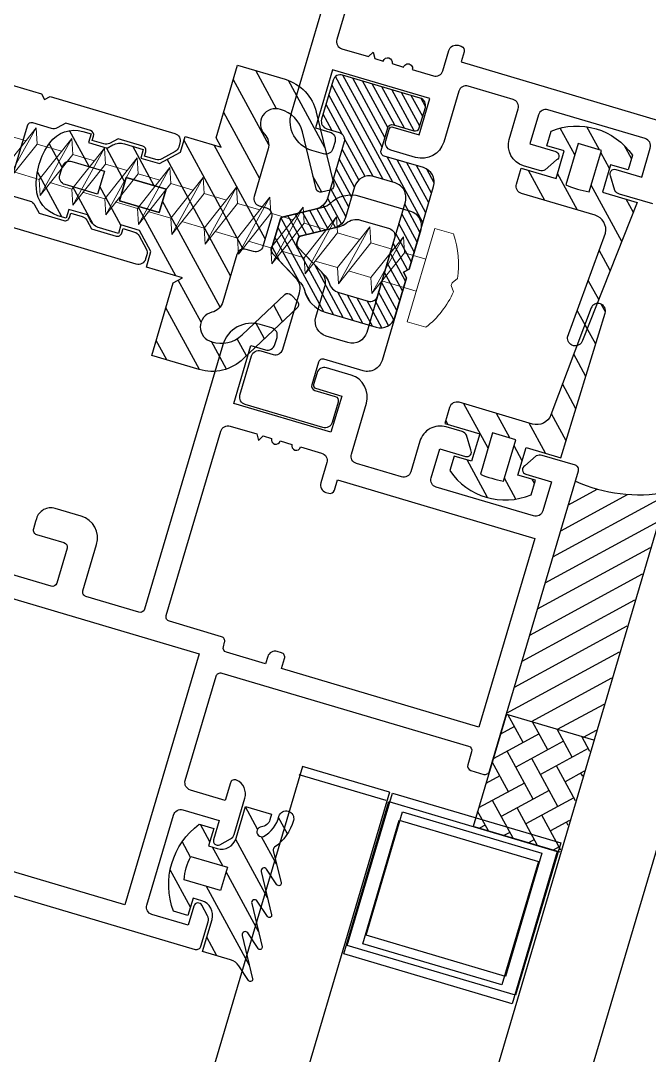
# Model space of a CAD drawing. Header units: millimetres. Extents: x 62878 to 70819, y -67946 to -61850.
# Drawn here: x 67622.4 to 67626.56, y -66808.61 to -66801.78 of the extents above; entities that cross this region are included whole.
import ezdxf

# ---------------------------------------------------------------- set-up
doc = ezdxf.new("R2010")
doc.units = ezdxf.units.MM
doc.layers.add('DOGRAMA', color=171, linetype='Continuous', lineweight=0)
doc.layers.add('DOĞRAMA-yeni', color=40, linetype='Continuous')
pattern_1 = [(118.5057849383402, (67582.17370694948, -66905.46412856983), (-0.1395045678384407, -0.07576303882639554), [])]

# ---------------------------------------------------------------- blocks, each defined once
blk = doc.blocks.new('a2we')
at = {"lineweight": 5, "ltscale": 0.5}
for p, q in [((-196.0144480926461, -415.2868589025547), (-196.5925912144022, -417.2488821181558)), ((-196.0144480926461, -415.2868589025547), (-195.4639709594615, -417.7110762494052)), ((-197.5747968978259, -417.6063757508618), (-196.5747276986959, -417.2423803302317)), ((-194.1582851917165, -418.2620245979042), (-197.5747968978259, -417.6063757508618)), ((-195.1583543907882, -418.6260200186506), (-197.5747968978259, -417.6063757508618)), ((-196.5747276986959, -417.2423803302317), (-194.1582851917165, -418.2620245979042)), ((-196.8896500078097, -417.895480952812), (-197.0961171580722, -418.3448917148726)), ((-194.1582851917165, -418.2620245979042), (-195.1583543907882, -418.6260200186506)), ((-197.1143788935161, -419.7428166739272), (-197.1143788935161, -418.4283854465556)), ((-195.1583543907882, -418.6260200186506), (-194.9264251741961, -419.2953524503964)), ((-194.9154016761394, -420.634479622855), (-194.9154016761394, -419.3608343693425)), ((-198.1144480926461, -420.1068120946153), (-197.1143788935161, -419.7428166739268)), ((-194.9154016761721, -421.4039929561312), (-198.1144480926461, -420.1068120946153)), ((-193.9153324771005, -421.0399975355008), (-198.1144480926461, -420.1068120946153)), ((-197.1143788935161, -419.7428166739268), (-193.9153324771005, -421.0399975355008)), ((-197.1143788935161, -419.7428166739268), (-193.9153324771005, -421.0399975355008)), ((-197.1143788935161, -422.2969096404012), (-197.1143788935162, -420.512330007273)), ((-193.9153324771005, -421.0399975355008), (-194.9154016761721, -421.4039929561312)), ((-194.9154016761721, -423.1885725893157), (-194.9154016761721, -421.4039929561312)), ((-198.1144480926461, -422.6609050610894), (-197.1143788935161, -422.2969096404012)), ((-197.1143788935161, -422.2969096404012), (-193.9153324771005, -423.594090501975)), ((-197.1143788935161, -422.2969096404012), (-193.9153324771005, -423.594090501975)), ((-194.9154016761721, -423.9580859226053), (-198.1144480926461, -422.6609050610894)), ((-193.9153324771005, -423.594090501975), (-198.1144480926461, -422.6609050610894)), ((-197.1143788935161, -424.8510026068752), (-197.1143788935162, -423.0664229737469)), ((-193.9153324771005, -423.594090501975), (-194.9154016761721, -423.9580859226053)), ((-194.9154016761721, -425.7426655557898), (-194.9154016761721, -423.9580859226053)), ((-198.1144480926461, -425.2149980275636), (-197.1143788935161, -424.8510026068752)), ((-197.1143788935161, -424.8510026068752), (-193.9153324771005, -426.1481834684492)), ((-197.1143788935161, -424.8510026068752), (-193.9153324771005, -426.1481834684492)), ((-194.9154016761721, -426.5121788890793), (-198.1144480926461, -425.2149980275636)), ((-193.9153324771005, -426.1481834684492), (-198.1144480926461, -425.2149980275636)), ((-197.1143788935161, -427.3050955733496), (-197.1143788935162, -425.6205159402211)), ((-193.9153324771005, -426.1481834684492), (-194.9154016761721, -426.5121788890793)), ((-194.9154016761721, -428.1967585222638), (-194.9154016761721, -426.5121788890793)), ((-198.1144480926461, -427.669090994038), (-197.1143788935161, -427.3050955733496)), ((-194.9154016761721, -428.9662718555534), (-198.1144480926461, -427.669090994038)), ((-193.9153324771005, -428.6022764349236), (-198.1144480926461, -427.669090994038)), ((-197.1143788935161, -427.3050955733496), (-193.9153324771005, -428.6022764349236)), ((-197.1143788935161, -427.3050955733496), (-193.9153324771005, -428.6022764349236)), ((-197.1143788935161, -429.5591885398237), (-197.1143788935161, -428.0237477951896)), ((-193.9153324771005, -428.6022764349236), (-194.9154016761721, -428.9662718555534)), ((-194.9154016761721, -430.450851488738), (-194.9154016761721, -428.9662718555534)), ((-198.1144480926461, -429.9231839605702), (-197.1143788935161, -429.5591885398237)), ((-194.9154016761721, -431.2203648220857), (-198.1144480926461, -429.9231839605702)), ((-193.9153324771005, -430.8563694013976), (-198.1144480926461, -429.9231839605702)), ((-197.1143788935161, -429.5591885398237), (-193.9153324771005, -430.8563694013976)), ((-197.1143788935161, -429.5591885398237), (-193.9153324771005, -430.8563694013976)), ((-197.1143788935161, -431.8132815063559), (-197.1143788935161, -430.2778407616635)), ((-193.9153324771005, -430.8563694013976), (-194.9154016761721, -431.2203648220857)), ((-194.9154016761721, -432.7049444552304), (-194.9154016761721, -431.2203648220857)), ((-198.1144480926461, -432.177276926986), (-197.1143788935161, -431.8132815063559)), ((-197.1143788935161, -431.8132815063559), (-193.9153324771005, -433.1104623678716)), ((-197.1143788935161, -431.8132815063559), (-193.9153324771005, -433.1104623678716)), ((-194.9154016761721, -433.4744577885599), (-198.1144480926461, -432.177276926986)), ((-193.9153324771005, -433.1104623678716), (-198.1144480926461, -432.177276926986)), ((-197.1143788935161, -434.0673744728301), (-197.1143788935161, -432.5319337281958)), ((-193.9153324771005, -433.1104623678716), (-194.9154016761721, -433.4744577885599)), ((-194.9154016761721, -434.9590374217446), (-194.9154016761721, -433.4744577885599)), ((-198.1144480926461, -434.4313698935184), (-197.1143788935161, -434.0673744728301)), ((-194.9154016761721, -435.7285507550341), (-198.1144480926461, -434.4313698935184)), ((-193.9153324771005, -435.364555334404), (-198.1144480926461, -434.4313698935184)), ((-197.1143788935161, -434.0673744728301), (-193.9153324771005, -435.364555334404)), ((-197.1143788935161, -434.0673744728301), (-193.9153324771005, -435.364555334404)), ((-197.1143788935161, -436.3642339800811), (-197.1143788935161, -434.7860266946118)), ((-193.9153324771005, -435.364555334404), (-194.9154016761721, -435.7285507550341)), ((-194.9154016761721, -437.2558969289955), (-194.9154016761721, -435.7285507550341)), ((-198.1144480926461, -436.7282294008277), (-197.1143788935161, -436.3642339800811)), ((-194.9154016761721, -438.0254102623434), (-198.1144480926461, -436.7282294008277)), ((-193.9153324771005, -437.6614148416551), (-198.1144480926461, -436.7282294008277)), ((-197.1143788935161, -436.3642339800811), (-193.9153324771005, -437.6614148416551)), ((-197.1143788935161, -436.3642339800811), (-193.9153324771005, -437.6614148416551)), ((-197.1143788935161, -438.6610934873901), (-197.1143788935161, -437.1337473134849)), ((-193.9153324771005, -437.6614148416551), (-194.9154016761721, -438.0254102623434)), ((-194.9154016761721, -439.5527564362646), (-194.9154016761721, -438.0254102623434)), ((-198.1144480926461, -439.0250889080787), (-197.1143788935161, -438.6610934873901)), ((-197.1143788935161, -438.6610934873901), (-193.9153324771005, -439.9582743489061)), ((-197.1143788935161, -438.6610934873901), (-193.9153324771005, -439.9582743489061)), ((-194.9154016761721, -440.3222697695944), (-198.1144480926461, -439.0250889080787)), ((-193.9153324771005, -439.9582743489061), (-198.1144480926461, -439.0250889080787)), ((-197.1143788935161, -440.9579529946993), (-197.1143788935161, -439.430606820736)), ((-193.9153324771005, -439.9582743489061), (-194.9154016761721, -440.3222697695944)), ((-194.9154016761721, -441.849615943574), (-194.9154016761721, -440.3222697695944)), ((-198.1144480926461, -441.3219484153295), (-197.1143788935161, -440.9579529946993)), ((-194.9154016761721, -442.6191292769035), (-198.1144480926461, -441.3219484153295)), ((-193.9153324771005, -442.2551338562151), (-198.1144480926461, -441.3219484153295)), ((-197.1143788935161, -440.9579529946993), (-193.9153324771005, -442.2551338562151)), ((-197.1143788935161, -443.2537258831643), (-197.1143788935161, -441.7274663280053)), ((-193.9153324771005, -442.2551338562151), (-194.9154016761721, -442.6191292769035)), ((-194.9154016761721, -444.1453888320787), (-194.9154016761721, -442.6191292769035)), ((-198.1144480926461, -443.6177213039109), (-197.1143788935161, -443.2537258831643)), ((-197.1143788935161, -443.2537258831643), (-193.9153324771005, -444.5509067447383)), ((-194.9154016761721, -444.9149021654266), (-198.1144480926461, -443.6177213039109)), ((-193.9153324771005, -444.5509067447383), (-198.1144480926461, -443.6177213039109)), ((-197.1143788935161, -445.5538642814245), (-197.1143788935161, -444.0232392165685)), ((-193.9153324771005, -444.5509067447383), (-194.9154016761721, -444.9149021654266)), ((-194.9154016761721, -446.4455272302989), (-194.9154016761721, -444.9149021654266)), ((-198.1144480926461, -445.9178597020545), (-197.1143788935161, -445.5538642814245)), ((-197.1143788935161, -445.5538642814245), (-193.9153324771005, -446.8510451429402)), ((-197.1143788935161, -445.5538642814245), (-193.9153324771005, -446.8510451429402)), ((-193.9153324771005, -446.8510451429402), (-198.1144480926461, -445.9178597020545)), ((-194.9154016761721, -447.2150405636282), (-198.1144480926461, -445.9178597020545)), ((-197.1143788935161, -447.8540026795677), (-197.1143788935161, -446.3233776147298)), ((-193.9153324771005, -446.8510451429402), (-194.9154016761721, -447.2150405636282)), ((-194.9154016761721, -448.7456656284821), (-194.9154016761721, -447.2150405636282)), ((-197.1143788935161, -447.8540026795677), (-198.1144480926461, -448.2179981003141)), ((-194.9154016761721, -449.5151789618299), (-198.1144480926461, -448.2179981003141)), ((-198.1144480926461, -448.2179981003141), (-193.9153324771005, -449.1511835411412)), ((-193.9153324771005, -449.1511835411412), (-197.1143788935161, -447.8540026795677)), ((-197.1143788935161, -450.1541410778275), (-197.1143788935161, -448.6235160129718)), ((-193.9153324770423, -449.1511835411412), (-194.9154016761721, -449.5151789618299)), ((-194.9154016761723, -451.0458040266858), (-194.9154016761721, -449.5151789618299)), ((-198.1144480926461, -450.5181364984577), (-197.1143788935161, -450.1541410778275)), ((-197.1143788935161, -450.1541410778275), (-193.9153324770423, -451.4513219393434)), ((-194.9154016761721, -451.8153173600317), (-198.1144480926461, -450.5181364984577)), ((-193.9153324770423, -451.4513219393434), (-198.1144480926461, -450.5181364984577)), ((-197.1143788935161, -453.2868589025547), (-197.1143788935162, -450.9236544111328)), ((-193.9153324770423, -451.4513219393434), (-194.9154016761721, -451.8153173600317)), ((-194.9154016761721, -453.2868589025547), (-194.9154016761721, -451.8153173600317)), ((-192.7980524524961, -453.2868589025547), (-199.230843732796, -453.2868589025547)), ((-199.230843732796, -454.5827171301502), (-199.230843732796, -453.2868589025547)), ((-192.7980524524961, -454.5827171301502), (-192.7980524524961, -453.2868589025547))]:
    blk.add_line(p, q, dxfattribs=at)
blk.add_lwpolyline([(-196.4690204826777, -455.6637351848848), (-196.1125089353335, -455.3998333582319), (-195.9163872499585, -455.3998333582319), (-195.5598757026143, -455.6637351848848)], dxfattribs=at)
for centre, radius, start, end in [((-196.9143788935627, -418.4283854465556), 0.2, 155.3251238657465, 180), ((-195.115401676151, -419.3608343693425), 0.2, 0, 19.11162363728389), ((-195.6603624057317, -449.5292358589606), 6.187568978619671, 234.757305859688, 262.4904896380407), ((-196.3685337795604, -449.5292358589606), 6.187568978619673, 277.5095103619591, 305.2426941403116)]:
    blk.add_arc(centre, radius, start, end, dxfattribs=at)
blk = doc.blocks.new('SPANDREL PAN.93')
at = {"layer": 'DOĞRAMA-yeni', "color": 122, "lineweight": -2}
for p, q in [((36515.70602521955, 28075.1306965566), (36489.31846582975, 28164.42913181102)), ((36515.10228298123, 28075.05656620076), (36488.77140058458, 28164.163200208)), ((36491.17206802828, 28162.39085830399), (36491.74747177007, 28162.56088928344)), ((36491.74747177007, 28162.56088928344), (36493.53279705418, 28156.51914999494)), ((36491.17206802828, 28162.39085830399), (36493.02782245011, 28156.11077898186))]:
    blk.add_line(p, q, dxfattribs=at)
for points in [[(36490.04044066949, 28162.05646404444), (36490.33799488352, 28161.04950749634), (36491.45044211758, 28161.37823405659), (36491.15288790356, 28162.38519060469)], [(36490.16467978971, 28161.98890191737), (36490.40555701056, 28161.17374661655), (36491.32620299738, 28161.44579618367), (36491.08532577651, 28162.26095148448)]]:
    blk.add_lwpolyline(points, close=True, dxfattribs=at)

msp = doc.modelspace()

# ---------------------------------------------------------------- hatches: boundary and pattern name
at = {"layer": 'DOGRAMA', "lineweight": -2}
h = msp.add_hatch(dxfattribs=at)
h.set_pattern_fill('ANSI31', color=256, scale=0.05, angle=73.50578493834035, style=0)
h.set_pattern_definition(pattern_1)
edge = h.paths.add_edge_path(flags=16)
edge.add_arc((67622.7081675863, -66802.81158202272), 0.05000000002625723, 163.5057849231052, 253.5057849390942, ccw=False)
edge.add_line((67622.66022516598, -66802.79738609596), (67622.67726027804, -66802.7398551916))
edge.add_arc((67622.72520269835, -66802.75405111839), 0.05000000002469882, 73.50578488639269, 163.5057848863927, ccw=False)
edge.add_line((67622.73939862514, -66802.70610869808), (67622.95513951643, -66802.7699903684))
edge.add_line((67622.95513951643, -66802.7699903684), (67622.90971255081, -66802.92340611338))
edge.add_line((67622.90971255081, -66802.92340611338), (67622.69397165955, -66802.85952444305))
h.paths.add_polyline_path([(67623.05353981172, -66802.9659938936), (67623.09896677735, -66802.81257814865), (67623.36265008897, -66802.89065574572), (67623.31722312345, -66803.04407149066)], flags=16)
edge = h.paths.add_edge_path()
edge.add_arc((67622.75536977749, -66802.70040863767), 0.2000000000054436, 73.50578494398451, 144.0720038283498, ccw=False)
edge.add_line((67622.81215348444, -66802.50863895647), (67622.86614090585, -66802.52462483024))
edge.add_line((67622.86614090585, -66802.52462483024), (67622.8491057937, -66802.5821557346))
edge.add_line((67622.8491057937, -66802.5821557346), (67622.97211096273, -66802.61857801696))
edge.add_line((67622.97211096273, -66802.61857801696), (67623.01027717825, -66802.5978504629))
edge.add_arc((67623.0580019271, -66802.68572735603), 0.09999999999158996, 73.5057849296254, 118.5057849267379, ccw=False)
edge.add_line((67623.0863937806, -66802.58984251544), (67623.21132633196, -66802.62683550279))
edge.add_line((67623.21132633196, -66802.62683550279), (67623.19429121989, -66802.68436640718))
edge.add_line((67623.19429121989, -66802.68436640718), (67623.31729638888, -66802.72078868952))
edge.add_line((67623.31729638888, -66802.72078868952), (67623.45613300332, -66802.6453884071))
edge.add_line((67623.45613300332, -66802.6453884071), (67623.486876915, -66802.54156020623))
edge.add_line((67623.486876915, -66802.54156020623), (67623.72658901644, -66802.61253983992))
edge.add_line((67623.72658901644, -66802.61253983992), (67623.69284252294, -66802.55040149287))
edge.add_line((67623.69284252294, -66802.55040149287), (67623.83480179033, -66802.07097728994))
edge.add_line((67623.83480179033, -66802.07097728994), (67624.14814612782, -66802.16375969916))
edge.add_arc((67624.0629705674, -66802.45141422098), 0.3000000000252609, 13.505784944648724, 73.5057849461059, ccw=False)
edge.add_line((67624.35467447102, -66802.38135115919), (67624.46941023463, -66802.85904752745))
edge.add_arc((67624.4402398443, -66802.86605383366), 0.02999999996712307, -76.49421502301652, 13.505785004007123, ccw=False)
edge.add_line((67624.44724615049, -66802.89522422398), (67624.38890536976, -66802.90923683635))
edge.add_arc((67624.38189906356, -66802.88006644596), 0.03000000003787058, 193.5057849780443, 283.5057849715537, ccw=False)
edge.add_line((67624.35272867318, -66802.88707275216), (67624.26226346611, -66802.51042558027))
edge.add_arc((67624.06779419704, -66802.5571342881), 0.2000000000030296, 13.50578493583959, 75.42538227566759)
edge.add_arc((67624.0852207221, -66802.45800257346), 0.09999999998971092, 70.79093733331281, 223.5057849382979)
edge.add_arc((67623.94015974874, -66802.59568813555), 0.09999999999499304, -16.494215070374594, 43.505784932250606, ccw=False)
edge.add_line((67624.03604458933, -66802.62407998905), (67623.94326145464, -66802.93742677647))
edge.add_arc((67623.99120387493, -66802.95162270319), 0.04999999999008795, 163.5057849616035, 253.5057849616035)
edge.add_line((67623.97700794821, -66802.99956512348), (67624.02493611502, -66803.01375682972))
edge.add_arc((67624.0107401883, -66803.06169925001), 0.04999999999008795, -16.494215054385506, 73.50578496160352, ccw=False)
edge.add_line((67624.0586826086, -66803.07589517675), (67624.00189890162, -66803.26766485795))
edge.add_arc((67623.95395648132, -66803.25346893119), 0.05000000001643571, 253.5057849183708, 343.5057849183708, ccw=False)
edge.add_line((67623.93976055455, -66803.3014113515), (67623.89183238774, -66803.28721964525))
edge.add_arc((67623.87763646102, -66803.33516206554), 0.04999999999008795, 73.50578496160352, 163.5057849456145)
edge.add_line((67623.82969404073, -66803.32096613881), (67623.73691090604, -66803.63431292621))
edge.add_arc((67623.64102606547, -66803.60592107274), 0.09999999997448594, 283.5057849437875, 343.50578494324725, ccw=False)
edge.add_arc((67623.68773477331, -66803.8003903418), 0.1000000000173635, 103.5057849379459, 256.2206325283005)
edge.add_arc((67623.72709195522, -66803.70775237521), 0.2000000000191907, 251.5861875936803, 313.505784935428)
edge.add_line((67623.86477751733, -66803.85281334858), (67624.14573093287, -66803.58614459509))
edge.add_arc((67624.16638376718, -66803.60790374108), 0.02999999999216517, 43.505784983020874, 133.5057849437303, ccw=False)
edge.add_line((67624.18814291316, -66803.58725090676), (67624.22944858178, -66803.63076919879))
edge.add_arc((67624.20768943583, -66803.65142203312), 0.02999999997051938, -46.4942149978462, 43.50578502128673, ccw=False)
edge.add_line((67624.22834227016, -66803.67318117908), (67623.87201296173, -66804.0113934493))
edge.add_arc((67623.6654846186, -66803.79380198926), 0.299999999994997, 253.5057849357442, 313.5057849342664, ccw=False)
edge.add_line((67623.58030905813, -66804.08145651103), (67623.26696472063, -66803.9886741018))
edge.add_line((67623.26696472063, -66803.9886741018), (67623.40892398809, -66803.50924989882))
edge.add_line((67623.40892398809, -66803.50924989882), (67623.4710623351, -66803.47550340528))
edge.add_line((67623.4710623351, -66803.47550340528), (67623.23135023363, -66803.40452377156))
edge.add_line((67623.23135023363, -66803.40452377156), (67623.26209414525, -66803.3006955707))
edge.add_line((67623.26209414525, -66803.3006955707), (67623.1866938629, -66803.16185895623))
edge.add_line((67623.1866938629, -66803.16185895623), (67623.06368869389, -66803.1254366739))
edge.add_line((67623.06368869389, -66803.1254366739), (67623.04665358175, -66803.18296757826))
edge.add_line((67623.04665358175, -66803.18296757826), (67622.92172103038, -66803.14597459092))
edge.add_arc((67622.95011288389, -66803.05008975031), 0.1000000000287398, 208.5057849261066, 253.5057849263653, ccw=False)
edge.add_line((67622.86223599073, -66803.09781449917), (67622.84150843672, -66803.05964828368))
edge.add_line((67622.84150843672, -66803.05964828368), (67622.71850326768, -66803.02322600133))
edge.add_line((67622.71850326768, -66803.02322600133), (67622.7014681556, -66803.08075690569))
edge.add_line((67622.7014681556, -66803.08075690569), (67622.64748073422, -66803.06477103192))
edge.add_arc((67622.70426444118, -66802.8730013507), 0.2000000000270004, 182.9395660604671, 253.5057849411707, ccw=False)
edge.add_arc((67622.97440851228, -66802.85912940706), 0.4704999999683225, 144.072003813992, 182.9395660481556, ccw=False)
at = {"layer": 'DOGRAMA', "lineweight": -2, "ltscale": 5}
h = msp.add_hatch(dxfattribs=at)
h.set_pattern_fill('ANSI31', color=256, scale=0.015, angle=73.50578493834035, style=0)
h.set_pattern_definition([(118.5057849383402, (67582.17370694948, -66905.46412856983), (-0.0418513703515322, -0.02272891164791872), [])])
edge = h.paths.add_edge_path(flags=16)
edge.add_line((67624.23423706467, -66803.21801723183), (67624.22649258093, -66803.24417186767))
edge.add_arc((67624.2552580331, -66803.25268942375), 0.02999999999972822, 163.5057848662645, 223.5057848651491)
edge.add_line((67624.23349888707, -66803.27334225803), (67624.412736824, -66803.46218144493))
edge.add_arc((67624.3402063374, -66803.531024226), 0.09999999996225606, 15.646826865312391, 43.505784973044626, ccw=False)
edge.add_arc((67624.5327948297, -66803.47708284468), 0.1000000000125123, 195.6468268139255, 253.5057849239981)
edge.add_line((67624.50440297619, -66803.57296768528), (67624.69635699975, -66803.62980597669))
edge.add_arc((67624.71055292648, -66803.58186355638), 0.05000000000817259, 253.5057849503489, 343.5057849503489)
edge.add_line((67624.75849534679, -66803.59605948311), (67624.94304239444, -66802.97280801927))
edge.add_arc((67624.84715755384, -66802.94441616577), 0.1000000000106552, 343.5057849319926, 433.5057849399872)
edge.add_line((67624.87554940733, -66802.84853132517), (67624.7315378041, -66802.8058889605))
edge.add_arc((67624.70314595061, -66802.90177380109), 0.09999999999257057, 73.50578493761994, 163.5057849456145)
edge.add_line((67624.60726111002, -66802.87338194762), (67624.54727032493, -66803.07598255854))
edge.add_arc((67624.45138548434, -66803.04759070509), 0.09999999998430746, 283.50578495189455, 343.505784953609, ccw=False)
edge.add_line((67624.47473983828, -66803.1448253396), (67624.25599621063, -66803.19736439755))
edge.add_arc((67624.26300251679, -66803.22653478786), 0.02999999994277805, 103.505784929427, 163.5057849491861)
edge = h.paths.add_edge_path()
edge.add_line((67624.78264314035, -66802.63329624744), (67624.82665051325, -66802.4846747445))
edge.add_arc((67624.8554159654, -66802.49319230055), 0.02999999997751202, 73.50578485837377, 163.5057849116706, ccw=False)
edge.add_line((67624.86393352148, -66802.4644268484), (67624.99817229828, -66802.50417544325))
edge.add_arc((67625.00668985433, -66802.47540999108), 0.0299999999914651, 253.5057849195613, 343.5057849195613)
edge.add_line((67625.0354553065, -66802.48392754713), (67625.07520390142, -66802.3496887703))
edge.add_arc((67625.02726148113, -66802.33549284357), 0.04999999999008795, 343.5057849616035, 433.5057849616036)
edge.add_line((67625.04145740785, -66802.28755042328), (67624.5284735107, -66802.13565400713))
edge.add_arc((67624.51427758393, -66802.18359642744), 0.05000000001643571, 73.5057849183708, 163.5057849231052)
edge.add_line((67624.46633516361, -66802.16940050067), (67624.38967715926, -66802.42828957028))
edge.add_arc((67624.43761957953, -66802.44248549703), 0.04999999998439798, 163.505784924891, 253.5057849408801)
edge.add_line((67624.4234236528, -66802.4904279173), (67624.50492576731, -66802.51456099279))
edge.add_arc((67624.49072984057, -66802.56250341306), 0.04999999998026643, -16.49421505911988, 73.50578494088012, ccw=False)
edge.add_line((67624.53867226085, -66802.5766993398), (67624.42803113043, -66802.95035607052))
edge.add_arc((67624.33214628979, -66802.92196421699), 0.1000000000607776, 283.5057849239972, 343.5057849231052, ccw=False)
edge.add_line((67624.3555006437, -66803.01919885159), (67624.1367570161, -66803.0717379095))
edge.add_arc((67624.14376332231, -66803.10090829986), 0.03000000001297008, 103.5057850115586, 163.5057849886395)
edge.add_line((67624.11499787011, -66803.09239074384), (67624.05807725363, -66803.2846227952))
edge.add_arc((67624.08684270584, -66803.29314035126), 0.0300000000374559, 163.505784916585, 223.5057849064895)
edge.add_line((67624.0650835598, -66803.31379318559), (67624.25089611959, -66803.50955917854))
edge.add_arc((67624.17836563285, -66803.57840195954), 0.1000000000171755, 13.017113185851088, 43.50578489719652, ccw=False)
edge.add_arc((67624.4706564826, -66803.51082933822), 0.1999999999916868, 193.017113231163, 253.5057849428008)
edge.add_line((67624.41387277565, -66803.70259901941), (67624.74965406008, -66803.80202509106))
edge.add_arc((67624.77804591358, -66803.70614025045), 0.1000000000246083, 253.5057849343598, 343.5057849343598)
edge.add_line((67624.8739307542, -66803.73453210395), (67624.95058875857, -66803.47564303437))
edge.add_line((67624.95058875857, -66803.47564303437), (67624.93034086245, -66803.43836002612))
edge.add_line((67624.93034086245, -66803.43836002612), (67624.96762387065, -66803.41811212998))
edge.add_line((67624.96762387065, -66803.41811212998), (67625.12945743554, -66802.87156853861))
edge.add_arc((67625.03357259494, -66802.84317668513), 0.1000000000065236, 343.5057849399872, 433.5057849399872)
edge.add_line((67625.06196444842, -66802.74729184453), (67624.80289103647, -66802.67057925565))
edge.add_arc((67624.8114085925, -66802.64181380348), 0.02999999998733354, 163.5057849383191, 253.5057849462097, ccw=False)
at = {"layer": 'DOGRAMA', "lineweight": -2}
h = msp.add_hatch(dxfattribs=at)
h.set_pattern_fill('ANSI31', color=256, scale=0.05, angle=73.50578493834035, style=0)
h.set_pattern_definition(pattern_1)
edge = h.paths.add_edge_path(flags=16)
edge.add_arc((67626.26961645685, -66802.24842903033), 0.6682513992629057, 246.6301057360501, 260.3814641664506)
edge.add_line((67626.15795985491, -66802.90728617407), (67626.2389317464, -66802.63382826436))
edge.add_line((67626.2389317464, -66802.63382826436), (67626.08551600145, -66802.58840129878))
edge.add_line((67626.08551600145, -66802.58840129878), (67626.00454410995, -66802.86185920853))
edge = h.paths.add_edge_path()
edge.add_line((67625.67760885516, -66802.85651030765), (67625.70883989401, -66802.75103698303))
edge.add_line((67625.70883989401, -66802.75103698303), (67625.9389635114, -66802.81917743136))
edge.add_line((67625.9389635114, -66802.81917743136), (67625.99290803308, -66802.63699623423))
edge.add_line((67625.99290803308, -66802.63699623423), (67625.87784622429, -66802.60292601005))
edge.add_line((67625.87784622429, -66802.60292601005), (67625.90623807782, -66802.50704116948))
edge.add_arc((67626.07761549258, -66802.91446451408), 0.4420000000194174, 34.19813682359302, 112.8134330564026, ccw=False)
edge.add_line((67626.44319318517, -66802.66603554899), (67626.41480133164, -66802.76192038956))
edge.add_line((67626.41480133164, -66802.76192038956), (67626.29973952293, -66802.7278501654))
edge.add_line((67626.29973952293, -66802.7278501654), (67626.24579500133, -66802.91003136255))
edge.add_line((67626.24579500133, -66802.91003136255), (67626.47591861876, -66802.9781718109))
edge.add_line((67626.47591861876, -66802.9781718109), (67626.11279648705, -66803.88960430997))
edge.add_arc((67626.06485406675, -66803.87540838323), 0.05000000000817259, 170.2156217330608, 343.5057849503489, ccw=False)
edge.add_line((67626.01558135325, -66803.8669113422), (67626.26565940154, -66803.1805692668))
edge.add_arc((67626.16819088017, -66803.15821110622), 0.1000000000165545, 347.0805145041758, 433.5057849399872)
edge.add_line((67626.19658273365, -66803.06232626562), (67625.71135534873, -66802.9186486547))
edge.add_arc((67625.72555127546, -66802.87070623439), 0.05000000000817259, 163.5057849503489, 253.5057849503489, ccw=False)
h = msp.add_hatch(dxfattribs=at)
h.set_pattern_fill('ANSI31', color=256, scale=0.05, angle=73.50578493834035, style=0)
h.set_pattern_definition(pattern_1)
edge = h.paths.add_edge_path(flags=16)
edge.add_arc((67625.70379853211, -66804.15930679542), 0.668251399135428, 246.6301057204537, 260.3814641506259)
edge.add_line((67625.59214193001, -66804.81816393901), (67625.67311382148, -66804.54470602934))
edge.add_line((67625.67311382148, -66804.54470602934), (67625.51969807659, -66804.49927906373))
edge.add_line((67625.51969807659, -66804.49927906373), (67625.4387261851, -66804.77273697343))
edge = h.paths.add_edge_path()
edge.add_line((67625.23558006948, -66804.33171726012), (67625.20434903062, -66804.43719058478))
edge.add_line((67625.20434903062, -66804.43719058478), (67625.43447264808, -66804.50533103313))
edge.add_line((67625.43447264808, -66804.50533103313), (67625.38052812646, -66804.68751223026))
edge.add_line((67625.38052812646, -66804.68751223026), (67625.26546631774, -66804.65344200609))
edge.add_line((67625.26546631774, -66804.65344200609), (67625.23707446424, -66804.7493268467))
edge.add_arc((67625.60265215678, -66804.50089788165), 0.4419999999543667, 214.1981368220931, 292.8134330533804)
edge.add_line((67625.7740295715, -66804.9083212262), (67625.80242142503, -66804.81243638559))
edge.add_line((67625.80242142503, -66804.81243638559), (67625.68735961634, -66804.77836616141))
edge.add_line((67625.68735961634, -66804.77836616141), (67625.74130413798, -66804.59618496429))
edge.add_line((67625.74130413798, -66804.59618496429), (67625.9714277554, -66804.66432541264))
edge.add_line((67625.9714277554, -66804.66432541264), (67626.26382613403, -66803.708564507))
edge.add_arc((67626.21588371374, -66803.69436858027), 0.04999999999421951, 343.5057849456144, 516.7959481475785)
edge.add_line((67626.16992833983, -66803.67466823486), (67625.90526569336, -66804.38007860068))
edge.add_arc((67625.81133765494, -66804.34576353687), 0.1000000000268019, 253.50578491600362, 339.93105535360564, ccw=False)
edge.add_line((67625.78294580142, -66804.44164837747), (67625.29771841649, -66804.29797076657))
edge.add_arc((67625.28352248976, -66804.34591318684), 0.04999999998026643, 73.50578494088006, 163.5057849568691)
h = msp.add_hatch(dxfattribs=at)
h.set_pattern_fill('ANSI31', color=256, scale=0.03999999999999999, angle=73.50578493834035, style=0)
h.set_pattern_definition([(208.5057849383403, (67650.38043058602, -66675.11668659186), (-0.06061043106111653, 0.1116036542707525), [])])
h.paths.add_polyline_path([(67625.71555874581, -66806.10079236318, 0.4142135623420975), (67625.69699817436, -66806.06661627229), (67626.066802066, -66804.81771622355, 0.1532309010706403), (67626.67050296298, -66804.8921825039), (67626.26449945815, -66806.26333572436)])
h.paths.add_polyline_path([(67625.61068064597, -66806.358127443), (67625.68138265496, -66806.11935293463, 0.4142135623575963), (67625.71555874581, -66806.10079236318), (67626.26449945815, -66806.26333572436), (67626.18598968949, -66806.52847856391)])
h = msp.add_hatch(dxfattribs=at)
h.set_pattern_fill('AR-HBONE', color=256, scale=0.03, angle=73.50578493834035, style=0)
h.set_pattern_definition([(118.5057849383402, (67589.87455911869, -66800.88697133628), (-0.1627219703923171, 0.04818257311146708), [0.3599999999999998, -0.1199999999999999]), (208.5057849383403, (67589.81728942, -66800.78151906452), (-0.1627219703923171, 0.04818257311146708), [0.36, -0.12])])
h.paths.add_polyline_path([(67625.46205558674, -66806.86006332822), (67625.39107595303, -66807.09977542968), (67625.9663849966, -66807.2701265506), (67626.18598968949, -66806.52847856391), (67625.61068064597, -66806.358127443)])
h = msp.add_hatch(dxfattribs=at)
h.set_pattern_fill('ANSI31', color=256, scale=0.05, angle=73.50578493834035, style=0)
h.set_pattern_definition(pattern_1)
edge = h.paths.add_edge_path(flags=16)
edge.add_arc((67623.8790842613, -66807.48640331767), 0.400000000076187, 151.9688259192792, 175.0427439851766, ccw=False)
edge.add_line((67623.52600745033, -66807.29842255902), (67623.76755896714, -66807.36994685039))
edge.add_line((67623.76755896714, -66807.36994685039), (67623.72213200157, -66807.52336259531))
edge.add_line((67623.72213200157, -66807.52336259531), (67623.48058048479, -66807.45183830401))
edge = h.paths.add_edge_path()
edge.add_arc((67623.87908426115, -66807.48640331776), 0.4999999999901357, 126.63588728978581, 200.3756825823028, ccw=False)
edge.add_line((67623.58072045926, -66807.08518138203), (67623.67660529987, -66807.11357323549))
edge.add_line((67623.67660529987, -66807.11357323549), (67623.64253507569, -66807.2286350442))
edge.add_line((67623.64253507569, -66807.2286350442), (67623.70006598003, -66807.2456701563))
edge.add_arc((67623.72845783352, -66807.14978531575), 0.09999999996879597, 253.505784924891, 343.5057849328855)
edge.add_line((67623.82434267408, -66807.17817716923), (67623.88680475176, -66806.96723051989))
edge.add_line((67623.88680475176, -66806.96723051989), (67624.05939746485, -66807.0183358562))
edge.add_line((67624.05939746485, -66807.0183358562), (67624.04818853301, -66807.0561906106))
edge.add_arc((67623.98586338662, -66807.03773590588), 0.06499999998659971, 275.09644946805906, 343.50578497217134, ccw=False)
edge.add_arc((67623.99454139012, -66807.13503912846), 0.03268943072647305, 95.09644938492814, 288.9360640057922)
edge.add_arc((67623.91286571667, -66806.9893584519), 0.1992591643236797, 297.5895633927518, 347.8554705515755)
edge.add_arc((67624.15524252002, -66807.04674509913), 0.05002797724426176, -15.522056411905226, 161.9911798704954, ccw=False)
edge.add_arc((67623.89194164757, -66806.97343157421), 0.3233450412393243, 305.1201220628237, 344.44643221706826, ccw=False)
edge.add_arc((67624.08946549105, -66807.25426987038), 0.01999999999167193, 125.1201219804374, 193.5057848931979)
edge.add_line((67624.07001856415, -66807.25894074114), (67624.12140709459, -66807.47289420756))
edge.add_arc((67624.1068218994, -66807.47639736065), 0.01500000000138728, -146.49421502934388, 13.505784930487891, ccw=False)
edge.add_line((67624.09431444804, -66807.48467767831), (67624.02634760228, -66807.38201349879))
edge.add_arc((67624.00967100046, -66807.39305392231), 0.01999999999454703, 33.50578488187659, 193.5057848931979)
edge.add_line((67623.99022407355, -66807.39772479307), (67624.0589450169, -66807.68384085687))
edge.add_arc((67624.04435982172, -66807.68734400997), 0.01500000000478579, -146.49421502934388, 13.505784984535126, ccw=False)
edge.add_line((67624.03185237036, -66807.69562432764), (67623.9638855246, -66807.5929601481))
edge.add_arc((67623.9472089228, -66807.60400057162), 0.01999999998241321, 33.50578490488935, 193.5057849029339)
edge.add_line((67623.9277619959, -66807.60867144239), (67623.99648293926, -66807.89478750619))
edge.add_arc((67623.98189774406, -66807.89829065926), 0.01500000001213828, -146.49421513705897, 13.505784863459382, ccw=False)
edge.add_line((67623.96939029267, -66807.9065709769), (67623.90142344689, -66807.80390679742))
edge.add_arc((67623.88474684511, -66807.81494722093), 0.01999999995814556, 33.50578495091484, 193.5057849629412)
edge.add_line((67623.86529991825, -66807.81961809171), (67623.9340208616, -66808.1057341555))
edge.add_arc((67623.91943566641, -66808.10923730857), 0.01500000001213828, -146.4942150600275, 13.505784863459382, ccw=False)
edge.add_line((67623.90692821503, -66808.11751762623), (67623.84351327797, -66808.0217291222))
edge.add_arc((67623.76013026887, -66808.07693123992), 0.100000000032898, 33.50578494904867, 73.5057849527161)
edge.add_line((67623.78852212234, -66807.98104639929), (67623.60288621686, -66807.92607892583))
edge.add_line((67623.60288621686, -66807.92607892583), (67623.66534829454, -66807.71513227654))
edge.add_arc((67623.56946345394, -66807.68674042303), 0.1000000000147868, 343.5057849239981, 433.5057849160036)
edge.add_line((67623.59785530747, -66807.59085558243), (67623.54032440309, -66807.57382047035))
edge.add_line((67623.54032440309, -66807.57382047035), (67623.50625417894, -66807.68888227906))
edge.add_line((67623.50625417894, -66807.68888227906), (67623.41036933832, -66807.66049042558))

# ---------------------------------------------------------------- linework, layer by layer
for p, q in [((67625.61068064597, -66806.358127443), (67625.39107595303, -66807.09977542968)), ((67625.61068064597, -66806.358127443), (67626.18598968949, -66806.52847856391)), ((67625.61068064597, -66806.358127443), (67626.18598968949, -66806.52847856391)), ((67624.81576690945, -66806.92942430875), (67624.2404578659, -66806.75907318787)), ((67625.9663849966, -66807.2701265506), (67625.39107595303, -66807.09977542968))]:
    msp.add_line(p, q, dxfattribs=at)
at = {"layer": 'DOGRAMA', "lineweight": -2, "ltscale": 0.5}
for points in [[(67626.57748183003, -66802.98738669623), (67626.35762747898, -66802.92228701538, -0.1989616347783402), (67626.32788200589, -66802.89820052685), (67626.29985885875, -66802.80215167247, -0.6680475602943508), (67626.33474509008, -66802.75907379694), (67626.50500780149, -66802.80948921117), (67626.56179150849, -66802.61771952994, 0.4142135623730951), (67626.52804501491, -66802.55558118293), (67625.88561658296, -66802.3653557646, 0.4142135623730951), (67625.82347823592, -66802.39910225812), (67625.76669452895, -66802.59087193933), (67625.93695724038, -66802.64128735357, -0.6680475602943992), (67625.94276453537, -66802.69641473173), (67625.86695398873, -66802.76171804794, -0.1991096956271691), (67625.82889929101, -66802.76572865689), (67625.72410674872, -66802.73469920021, -0.4142135623730951), (67625.62961656673, -66802.56071182847), (67625.68923945908, -66802.35935366324, 0.4142135623730951), (67625.65549296555, -66802.29721531621), (67625.35824995968, -66802.2092005704, 0.4142135623730951), (67625.29611161265, -66802.24294706396), (67625.19674012548, -66802.57854400604, -0.4142135623730951), (67625.01032508432, -66802.67978348669), (67624.84732085536, -66802.63151733577, -0.4142135623730951), (67624.81357436177, -66802.56937898874), (67624.83628784458, -66802.49267111624, -0.4142135623730951), (67624.86114318337, -66802.47917251886), (67625.03373589646, -66802.53027785513), (67625.10471553015, -66802.29056575366), (67624.46228709823, -66802.1003403353), (67624.34871968423, -66802.48387969765), (67624.44460452482, -66802.51227155114, -0.4142135623730951), (67624.47835101839, -66802.57440989817), (67624.46415509164, -66802.6223523185, -0.4142135623730951), (67624.4020167446, -66802.65609881202), (67624.32530887215, -66802.63338532923, -0.4142135623730951), (67624.19032289792, -66802.38483194109), (67624.70705463133, -66800.63972784228, 0.4142135623730951)], [(67620.81168986243, -66801.74942749398), (67622.53761699307, -66802.26048085673), (67622.55786488924, -66802.29776386496), (67622.59514789746, -66802.2775159688), (67623.41975752657, -66802.52168590878, -0.4142135623730951), (67623.45350402012, -66802.5838242558), (67623.44518823878, -66802.61190827542, -0.1989123673795887), (67623.42110819291, -66802.64165079522), (67623.3332312998, -66802.6893755441, -0.1989123673797732), (67623.2951729986, -66802.69337951783), (67623.21914655871, -66802.67086780973), (67623.22766411476, -66802.64210235755, 0.4142135623730951), (67623.2074162186, -66802.60481934932), (67623.04441198954, -66802.5565531984), (67622.98804587362, -66802.58716487155, -0.1989123673797732), (67622.94998757244, -66802.59116884528), (67622.87396113251, -66802.56865713718), (67622.88247868864, -66802.539891685, 0.4142135623729841), (67622.86223079247, -66802.50260867678), (67622.69922656348, -66802.45434252586), (67622.6428604475, -66802.48495419901, -0.1989123673797501), (67622.60480214632, -66802.48895817272), (67622.48083328613, -66802.45225053788, 0.4142135623729288), (67622.44355027794, -66802.47249843403), (67622.31862612258, -66802.89439173264, 0.4142135623725959)], [(67622.33887401872, -66802.93167474086), (67622.46284287891, -66802.9683823757, -0.1989123673796753), (67622.49258539872, -66802.99246242158), (67622.52319707185, -66803.04882853753), (67622.68620130088, -66803.09709468845, 0.4142135623736503), (67622.72348430906, -66803.07684679233), (67622.73200186511, -66803.04808134015), (67622.80802830507, -66803.07059304827, -0.1989123673797502), (67622.83777082484, -66803.09467309412), (67622.86838249801, -66803.15103921008), (67623.031386727, -66803.199305361, 0.4142135623732063), (67623.06866973516, -66803.17905746486), (67623.07718729129, -66803.15029201268), (67623.15321373116, -66803.1728037208, -0.1989123673796753), (67623.182956251, -66803.1968837667), (67623.23068099986, -66803.28476065975, -0.1989123673797207), (67623.2346849736, -66803.32281896095), (67623.22636919224, -66803.35090298056, -0.4142135623730951), (67623.16423084517, -66803.38464947412), (67622.33962121612, -66803.14047953415)], [(67620.47704041356, -66807.00050450223), (67623.5549437966, -66807.91188299909, 0.4142135623730951), (67623.59222680487, -66807.89163510296), (67623.64029137361, -66807.7293116563, 0.1991096956269791), (67623.63628076468, -66807.69125695861), (67623.59776251696, -66807.62033224932, 0.6680969080520953), (67623.54579094521, -66807.62580163058), (67623.50839603497, -66807.75209155412), (67623.26868393348, -66807.68111192039, -0.4142135623730951), (67623.23493743993, -66807.61897357338), (67623.41096693158, -66807.02448756169, -0.4142135623730951), (67623.47310527856, -66806.99074106813), (67623.71281738002, -66807.06172070185), (67623.67541963066, -66807.18802021387, 0.6680969080520438), (67623.71603446102, -66807.22090476885), (67623.78695917033, -66807.18238652112, 0.1989616347782854), (67623.81104565886, -66807.15264104801), (67623.88202813175, -66806.91291935804, 0.3728392455561729), (67623.82794119068, -66806.79368404965, 0.4568501953068724), (67623.78663619913, -66806.81242011633), (67623.75256597495, -66806.92748192503), (67623.52244235747, -66806.85934147668, -0.4142135623730951), (67623.48869586395, -66806.7972031296), (67623.69311720907, -66806.10683227732, -0.4142135623730951), (67623.73040021729, -66806.08658438122), (67625.3604425074, -66806.56924589047, -0.4142135623730951), (67625.38069040352, -66806.60652889869), (67625.35513773536, -66806.69282525523, 0.4142135623730951), (67625.37538563152, -66806.73010826344), (67625.46168198802, -66806.7556609316, 0.4142135623730951), (67625.49896499627, -66806.73541303544), (67626.0866763634, -66804.75059683516, 0.4142135623730951), (67626.06642846725, -66804.71331382696), (67625.84657411627, -66804.64821414609, 0.1989616347783402), (67625.8085098301, -66804.65222191582), (67625.73270887183, -66804.71752807121, 0.6680475602943508), (67625.73851616686, -66804.77265544941), (67625.90877887834, -66804.82307086364), (67625.85199517137, -66805.01484054483, -0.4142135623730951), (67625.78985682434, -66805.04858703836), (67625.14742839232, -66804.85836162006, -0.4142135623730951), (67625.11368189879, -66804.79622327304), (67625.17046560577, -66804.60445359179), (67625.34072831724, -66804.65486900604, 0.6680475602943992), (67625.37561454857, -66804.61179113046), (67625.34758181288, -66804.51573943695, 0.1991096956271691), (67625.31784592826, -66804.49165578758), (67625.21305338599, -66804.46062633094, 0.4142135623730951), (67625.03906601429, -66804.55511651286), (67624.97944312193, -66804.75647467811, -0.4142135623730951), (67624.91730477492, -66804.79022117167), (67624.62006176909, -66804.70220642585, -0.4142135623730951), (67624.58631527555, -66804.64006807882), (67624.6856867627, -66804.30447113677, 0.4142135623730951), (67624.58444728208, -66804.11805609563), (67624.42144305301, -66804.06978994471, 0.4142135623730951), (67624.35930470601, -66804.10353643826), (67624.33659122323, -66804.18024431072, 0.4142135623730951), (67624.35008982065, -66804.20509964954), (67624.52268253369, -66804.25620498584), (67624.4517029, -66804.49591708729), (67623.80927446799, -66804.30569166895), (67623.92284188195, -66803.9221523066), (67624.01872672251, -66803.95054416008, 0.4142135623730951), (67624.08086506955, -66803.91679766648), (67624.0950609963, -66803.86885524621, 0.4142135623730951), (67624.06131450279, -66803.80671689915), (67623.98460663034, -66803.78400341638, 0.4142135623730951), (67623.73605324214, -66803.91898939059), (67623.21932150872, -66805.66409348941, -0.4142135623730951), (67623.18203850047, -66805.68434138554), (67622.83205883231, -66805.58071112033, -0.4142135623730951), (67622.8118109362, -66805.54342811211), (67622.90266486735, -66805.23659662221, 0.4142135623730951), (67622.8014253867, -66805.05018158107), (67622.6288326736, -66804.99907624481, 0.4142135623730951), (67622.50455597951, -66805.06656923193), (67622.49887760886, -66805.08574620003), (67622.48468168206, -66805.13368862034, 0.4142135623730951), (67622.50492957825, -66805.17097162854), (67622.68711077537, -66805.22491615017, -0.4142135623730951), (67622.70735867148, -66805.26219915837), (67622.63921822314, -66805.49232277583, -0.4142135623730951), (67622.60193521492, -66805.51257067197), (67621.7150004394, -66805.24994602724)], [(67620.35257094743, -66806.76318715572, -0.2621398995659221), (67620.27381425485, -66806.41886962671), (67620.65142590621, -66805.14360124679, -0.4142135623730951), (67620.71356425321, -66805.10985475326), (67620.86697999822, -66805.15528171882), (67620.85278407144, -66805.20322413913, 0.4142135623730951), (67620.88653056504, -66805.26536248617), (67620.90570753315, -66805.2710408569, 0.4142135623730951), (67620.94299054134, -66805.25079296074), (67620.96286483877, -66805.1836735723), (67623.580520987, -66805.95877117246), (67623.0893419217, -66807.61757891474), (67620.47168577352, -66806.84248131461), (67620.49156007089, -66806.77536192616, 0.4142135623730951), (67620.4713121748, -66806.73807891794), (67620.4521352067, -66806.73240054726, 0.3618128521052944), (67620.39336169504, -66806.75769702042)]]:
    msp.add_lwpolyline(points, format="xyb", dxfattribs=at)
at = {"layer": 'DOGRAMA', "linetype": 'ByBlock', "lineweight": -2}
msp.add_lwpolyline([(67624.85088189223, -66800.6823156225), (67624.49030535296, -66801.90005309803, 0.4142135623730951), (67624.5240518465, -66801.96219144508), (67624.69957863574, -66802.01416557208), (67624.73140467406, -66801.98395850533), (67624.74165290379, -66802.02662391738), (67624.79732364223, -66802.04310822752, -0.9999999999999998), (67624.85485454657, -66802.06014333962), (67624.93156241905, -66802.08285682242, -0.9999999999999998), (67624.98909332338, -66802.0998919345), (67625.12812634226, -66802.14106012204, 0.4142135623730951), (67625.19026468931, -66802.10731362847), (67625.23001328419, -66801.97307485167, -0.4142135623730951), (67625.2921516312, -66801.9393283581), (67625.31132859935, -66801.94500672878, -0.4142135623730951), (67625.33157649549, -66801.98228973703), (67625.31170219806, -66802.04940912544), (67626.61573603016, -66802.43553833284), (67626.98483012541, -66801.18903540513)], format="xyb", dxfattribs=at)
at = {"layer": 'DOGRAMA', "lineweight": -2}
for points in [[(67622.59341877201, -66802.58305501894, -0.3180171180317411), (67622.81215348444, -66802.50863895647), (67622.86614090585, -66802.52462483024), (67622.8491057937, -66802.5821557346), (67622.97211096273, -66802.61857801696), (67623.01027717825, -66802.5978504629, -0.198912367379756), (67623.0863937806, -66802.58984251544), (67623.21132633196, -66802.62683550279), (67623.19429121989, -66802.68436640718), (67623.31729638888, -66802.72078868952), (67623.45613300332, -66802.6453884071), (67623.486876915, -66802.54156020623), (67623.72658901644, -66802.61253983992), (67623.69284252294, -66802.55040149287), (67623.83480179033, -66802.07097728994), (67624.14814612782, -66802.16375969916, -0.2679491924317952), (67624.35467447102, -66802.38135115919), (67624.46941023463, -66802.85904752745, -0.4142135623735607), (67624.44724615049, -66802.89522422398), (67624.38890536976, -66802.90923683635, -0.4142135623726812), (67624.35272867318, -66802.88707275216), (67624.26226346611, -66802.51042558027, 0.2769467766270159), (67624.11812232388, -66802.36357013942, 0.7863209524829787), (67624.01269023542, -66802.52684535451, -0.2679491924310053), (67624.03604458933, -66802.62407998905), (67623.94326145464, -66802.93742677647, 0.4142135623730951), (67623.97700794821, -66802.99956512348), (67624.02493611502, -66803.01375682972, -0.4142135623730951), (67624.0586826086, -66803.07589517675), (67624.00189890162, -66803.26766485795, -0.4142135623730951), (67623.93976055455, -66803.3014113515), (67623.89183238774, -66803.28721964525, 0.4142135623730133), (67623.82969404073, -66803.32096613881), (67623.73691090604, -66803.63431292621, -0.2679491924310054), (67623.66438041939, -66803.70315570725, 0.7863209524829787), (67623.66391640018, -66803.89751235321, 0.2769467766270156), (67623.86477751733, -66803.85281334858), (67624.14573093287, -66803.58614459509, -0.4142135623726812), (67624.18814291316, -66803.58725090676), (67624.22944858178, -66803.63076919879, -0.4142135623735606), (67624.22834227016, -66803.67318117908), (67623.87201296173, -66804.0113934493, -0.2679491924317952), (67623.58030905813, -66804.08145651103), (67623.26696472063, -66803.9886741018), (67623.40892398809, -66803.50924989882), (67623.4710623351, -66803.47550340528), (67623.23135023363, -66803.40452377156), (67623.26209414525, -66803.3006955707), (67623.1866938629, -66803.16185895623), (67623.06368869389, -66803.1254366739), (67623.04665358175, -66803.18296757826), (67622.92172103038, -66803.14597459092, -0.1989123673796753), (67622.86223599073, -66803.09781449917), (67622.84150843672, -66803.05964828368), (67622.71850326768, -66803.02322600133), (67622.7014681556, -66803.08075690569), (67622.64748073422, -66803.06477103192, -0.3180171180316094), (67622.50452760482, -66802.88325787103, -0.1712365548905719)], [(67625.67760885516, -66802.85651030765), (67625.70883989401, -66802.75103698303), (67625.9389635114, -66802.81917743136), (67625.99290803308, -66802.63699623423), (67625.87784622429, -66802.60292601005), (67625.90623807782, -66802.50704116948, -0.3571428571427583), (67626.44319318517, -66802.66603554899), (67626.41480133164, -66802.76192038956), (67626.29973952293, -66802.7278501654), (67626.24579500133, -66802.91003136255), (67626.47591861876, -66802.9781718109), (67626.11279648705, -66803.88960430997, -0.9430953754055073), (67626.01558135325, -66803.8669113422), (67626.26565940154, -66803.1805692668, 0.3960555621610378), (67626.19658273365, -66803.06232626562), (67625.71135534873, -66802.9186486547, -0.4142135623731011)], [(67626.00454410995, -66802.86185920853, 0.0600737299861167), (67626.15795985491, -66802.90728617407), (67626.2389317464, -66802.63382826436), (67626.08551600145, -66802.58840129878)], [(67622.69397165955, -66802.85952444305, -0.4142135623730951), (67622.66022516598, -66802.79738609596), (67622.67726027804, -66802.7398551916, -0.4142135623730951), (67622.73939862514, -66802.70610869808), (67622.95513951643, -66802.7699903684), (67622.90971255081, -66802.92340611338)], [(67625.23558006948, -66804.33171726012), (67625.20434903062, -66804.43719058478), (67625.43447264808, -66804.50533103313), (67625.38052812646, -66804.68751223026), (67625.26546631774, -66804.65344200609), (67625.23707446424, -66804.7493268467, 0.3571428571427583), (67625.7740295715, -66804.9083212262), (67625.80242142503, -66804.81243638559), (67625.68735961634, -66804.77836616141), (67625.74130413798, -66804.59618496429), (67625.9714277554, -66804.66432541264), (67626.26382613403, -66803.708564507, 0.9430953754055073), (67626.16992833983, -66803.67466823486), (67625.90526569336, -66804.38007860068, -0.3960555621610378), (67625.78294580142, -66804.44164837747), (67625.29771841649, -66804.29797076657, 0.4142135623731011)], [(67625.4387261851, -66804.77273697343, 0.0600737299861167), (67625.59214193001, -66804.81816393901), (67625.67311382148, -66804.54470602934), (67625.51969807659, -66804.49927906373)], [(67623.41036933832, -66807.66049042558, -0.3333333333332296), (67623.58072045926, -66807.08518138203), (67623.67660529987, -66807.11357323549), (67623.64253507569, -66807.2286350442), (67623.70006598003, -66807.2456701563, 0.4142135623730951), (67623.82434267408, -66807.17817716923), (67623.88680475176, -66806.96723051989), (67624.05939746485, -66807.0183358562), (67624.04818853301, -66807.0561906106, -0.3076847592325949), (67623.9916375039, -66807.10247893304, 1.128701775595035), (67624.00514953057, -66807.16595944924, 0.2229122392588673), (67624.10766546667, -66807.03127827976, -0.9785310008372164), (67624.20344585218, -66807.06013305172, -0.1732976222504512), (67624.07795964013, -66807.23791091582, 0.3075716929246892), (67624.07001856415, -66807.25894074114), (67624.12140709459, -66807.47289420756, -0.8390996311771624), (67624.09431444804, -66807.48467767831), (67624.02634760228, -66807.38201349879, 0.8390996311772869), (67623.99022407355, -66807.39772479307), (67624.0589450169, -66807.68384085687, -0.8390996311771624), (67624.03185237036, -66807.69562432764), (67623.9638855246, -66807.5929601481, 0.839099631177325), (67623.9277619959, -66807.60867144239), (67623.99648293926, -66807.89478750619, -0.8390996311769768), (67623.96939029267, -66807.9065709769), (67623.90142344689, -66807.80390679742, 0.8390996311770358), (67623.86529991825, -66807.81961809171), (67623.9340208616, -66808.1057341555, -0.8390996311781366), (67623.90692821503, -66808.11751762623), (67623.84351327797, -66808.0217291222, 0.1763269807084491), (67623.78852212234, -66807.98104639929), (67623.60288621686, -66807.92607892583), (67623.66534829454, -66807.71513227654, 0.4142135623728453), (67623.59785530747, -66807.59085558243), (67623.54032440309, -66807.57382047035), (67623.50625417894, -66807.68888227906)], [(67623.48058048479, -66807.45183830401, -0.1010205144335734), (67623.52600745033, -66807.29842255902), (67623.76755896714, -66807.36994685039), (67623.72213200157, -66807.52336259531)], [(67623.48058048479, -66807.45183830401, -0.1010205144335734), (67623.52600745033, -66807.29842255902), (67623.76755896714, -66807.36994685039), (67623.72213200157, -66807.52336259531)]]:
    msp.add_lwpolyline(points, format="xyb", close=True, dxfattribs=at)
at = {"layer": 'DOGRAMA', "lineweight": -2, "ltscale": 0.5}
for points in [[(67624.78264314035, -66802.63329624744), (67624.82665051325, -66802.4846747445, -0.4142135623730951), (67624.86393352148, -66802.4644268484), (67624.99817229828, -66802.50417544325, 0.4142135623730951), (67625.0354553065, -66802.48392754713), (67625.07520390142, -66802.3496887703, 0.4142135623730951), (67625.04145740785, -66802.28755042328), (67624.5284735107, -66802.13565400713, 0.4142135623730951), (67624.46633516361, -66802.16940050067), (67624.38967715926, -66802.42828957028, 0.4142135623730951), (67624.4234236528, -66802.4904279173), (67624.50492576731, -66802.51456099279, -0.4142135623730951), (67624.53867226085, -66802.5766993398), (67624.42803113043, -66802.95035607052, -0.2679491924311303), (67624.3555006437, -66803.01919885159), (67624.1367570161, -66803.0717379095, 0.2679491924310549), (67624.11499787011, -66803.09239074384), (67624.05807725363, -66803.2846227952, 0.2679491924311364), (67624.0650835598, -66803.31379318559), (67624.25089611959, -66803.50955917854, -0.1338222992157564), (67624.27579591612, -66803.55587775249, 0.2702358223096737), (67624.41387277565, -66803.70259901941), (67624.74965406008, -66803.80202509106, 0.4142135623730951), (67624.8739307542, -66803.73453210395), (67624.95058875857, -66803.47564303437), (67624.93034086245, -66803.43836002612), (67624.96762387065, -66803.41811212998), (67625.12945743554, -66802.87156853861, 0.4142135623730951), (67625.06196444842, -66802.74729184453), (67624.80289103647, -66802.67057925565, -0.4142135623731091)], [(67624.23423706467, -66803.21801723183), (67624.22649258093, -66803.24417186767, 0.2679491924311364), (67624.23349888707, -66803.27334225803), (67624.412736824, -66803.46218144493, -0.1221599187188834), (67624.43650058351, -66803.5040535353, 0.2579611168298657), (67624.50440297619, -66803.57296768528), (67624.69635699975, -66803.62980597669, 0.4142135623730951), (67624.75849534679, -66803.59605948311), (67624.94304239444, -66802.97280801927, 0.4142135623730951), (67624.87554940733, -66802.84853132517), (67624.7315378041, -66802.8058889605, 0.4142135623730951), (67624.60726111002, -66802.87338194762), (67624.54727032493, -66803.07598255854, -0.2679491924311186), (67624.47473983828, -66803.1448253396), (67624.25599621063, -66803.19736439755, 0.2679491924310675)], [(67624.36816120836, -66804.03308277416), (67624.32415383546, -66804.18170427707, 0.4142135623730951), (67624.34440173156, -66804.21898728533), (67624.47864050846, -66804.25873588018, -0.4142135623730951), (67624.49888840455, -66804.29601888842), (67624.45913980968, -66804.43025766521, -0.4142135623730951), (67624.39700146267, -66804.4640041588), (67623.88401756545, -66804.31210774266, -0.4142135623730951), (67623.8502710719, -66804.2499693956), (67623.92692907632, -66803.99108032601, -0.4142135623730951), (67623.98906742335, -66803.95733383246), (67624.07056953784, -66803.98146690792, 0.4142135623730951), (67624.1327078849, -66803.94772041435), (67624.24334901533, -66803.57406368366, 0.2679491924311303), (67624.21999466143, -66803.47682904909), (67624.06512268871, -66803.31366103959, -0.2679491924310549), (67624.05811638254, -66803.28449064927), (67624.115036999, -66803.09225859786, -0.2679491924311364), (67624.13679614503, -66803.07160576356), (67624.39924074803, -66803.00857036293, 0.1338222992157564), (67624.44534527123, -66802.9832764289, -0.2702358223096737), (67624.64104673246, -66802.93538814869), (67624.9768280169, -66803.03481422034, -0.4142135623730951), (67625.04432100398, -66803.15909091443), (67624.96766299961, -66803.41797998403), (67624.93037999136, -66803.43822788018), (67624.9506278875, -66803.47551088838), (67624.78879432261, -66804.02205447976, -0.4142135623730951), (67624.66451762854, -66804.08954746688), (67624.4054442166, -66804.01283487803, 0.4142135623731091)], [(67624.22653170979, -66803.24403972171), (67624.23427619354, -66803.21788508589, -0.2679491924311364), (67624.25603533952, -66803.19723225156), (67624.50919384108, -66803.13642723829, 0.1221599187188834), (67624.5519245031, -66803.11424439034, -0.2579611168298657), (67624.64640137253, -66803.09341133632), (67624.83835539606, -66803.15024962774, -0.4142135623730951), (67624.8721018896, -66803.21238797478), (67624.68755484195, -66803.83563943865, -0.4142135623730951), (67624.56327814786, -66803.90313242574), (67624.4192665446, -66803.86049006107, -0.4142135623730951), (67624.35177355752, -66803.73621336701), (67624.4117643426, -66803.53361275604, 0.2679491924311186), (67624.38840998865, -66803.43637812154), (67624.23353801598, -66803.27321011206, -0.2679491924310675)]]:
    msp.add_lwpolyline(points, format="xyb", close=True, dxfattribs=at)
at = {"layer": 'DOGRAMA', "lineweight": -2}
for points in [[(67623.05353981172, -66802.9659938936), (67623.09896677735, -66802.81257814865), (67623.36265008897, -66802.89065574572), (67623.31722312345, -66803.04407149066)], [(67623.09896677735, -66802.81257814865), (67623.05353981172, -66802.9659938936), (67623.31722312345, -66803.04407149066), (67623.36265008897, -66802.89065574572)], [(67625.94720802849, -66807.2644481799), (67625.64909356687, -66808.27123900612), (67624.536829416, -66807.9418935057), (67624.83494387756, -66806.93510267948)], [(67625.8229313344, -66807.33194116701), (67625.58160057978, -66808.14696231205), (67624.66110611008, -66807.87440051859), (67624.90243686471, -66807.05937937355)]]:
    msp.add_lwpolyline(points, close=True, dxfattribs=at)
at = {"layer": 'DOGRAMA', "linetype": 'ByBlock', "lineweight": -2}
msp.add_lwpolyline([(67624.0591354516, -66804.53611408296, 0.9999999999999998), (67624.11666635597, -66804.55314919508), (67624.19337422843, -66804.57586267786, 0.9999999999999998), (67624.25090513277, -66804.59289778995), (67624.38993815164, -66804.63406597749, -0.4142135623730951), (67624.42368464518, -66804.69620432451), (67624.38393605032, -66804.83044310137, 0.4142135623730951), (67624.41768254388, -66804.89258144838), (67624.436859512, -66804.8982598191, 0.4142135623730951), (67624.47414252025, -66804.87801192296), (67624.49401681767, -66804.81089253454), (67625.79805064973, -66805.19702174193), (67625.42895655443, -66806.44352466968), (67624.12492272232, -66806.05739546227), (67624.14479701972, -66805.99027607383, 0.4142135623730951), (67624.12454912366, -66805.95299306563), (67624.09578367151, -66805.94447550959, 0.4142135623730951), (67624.03364532447, -66805.97822200312), (67624.01944939773, -66806.02616442347), (67623.7605603281, -66805.94950641903, -0.4142135623730951), (67623.74031243194, -66805.9122234108), (67623.74882998804, -66805.88345795863, 0.4142135623730951), (67623.72858209185, -66805.8461749504), (67623.38339666574, -66805.74396427786, -0.4142135623730951), (67623.3631487696, -66805.70668126963), (67623.72372530887, -66804.48894379409, -0.4142135623730951), (67623.78586365591, -66804.45519730053), (67623.96139044515, -66804.50717142753), (67623.9716386748, -66804.54983683961), (67624.00346471314, -66804.51962977284)], format="xyb", close=True, dxfattribs=at)
at = {"layer": 'DOGRAMA', "lineweight": -2}
msp.add_arc((67626.48729345643, -66803.89312284655), 1.015719411173231, 245.5446616337695, 280.3915526562474, dxfattribs=at)

# ---------------------------------------------------------------- block references
at = {"layer": 'DOGRAMA', "linetype": 'ByBlock', "lineweight": -2, "xscale": 0.09999999999876999, "yscale": 0.09999999999876999, "zscale": 0.09999999999876999, "rotation": 73.50578493445082}
msp.add_blockref('a2we', (67587.14825026476, -66771.7925343292), dxfattribs=at)
at = {"layer": 'DOĞRAMA-yeni', "xscale": -1, "rotation": 359.9643240394448}
msp.add_blockref('SPANDREL PAN.93', (104098.467898275, -94991.98062114997), dxfattribs=at)

doc.saveas('drawing.dxf')
